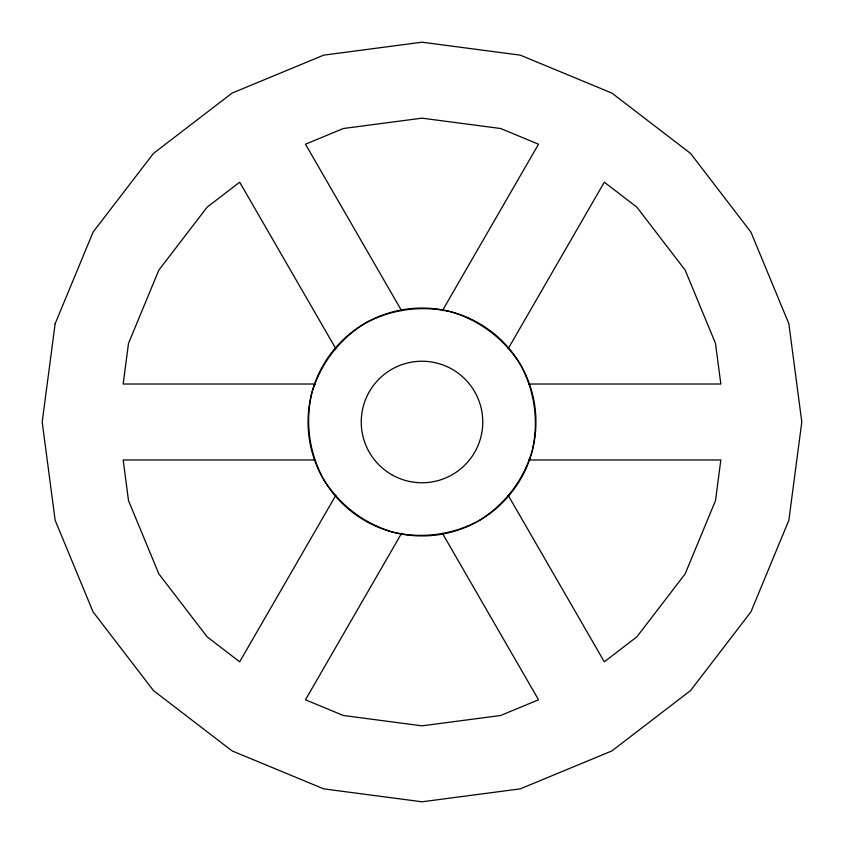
<?xml version="1.0" encoding="UTF-8"?>
<svg xmlns="http://www.w3.org/2000/svg" width="844" height="844" viewBox="0 0 844 844"><rect width="100%" height="100%" fill="white"/><g stroke="black" fill="none" stroke-linecap="round" stroke-linejoin="round"><path stroke-width="1.27" d="M335.838 495.28L239.685 661.812L207.149 636.851L158.862 573.92L128.51 500.64L123.161 459.98L315.456 459.98M442.383 310.74L538.525 144.208L500.64 128.51L422 118.16L343.36 128.51L305.475 144.208L401.617 310.74M401.617 533.26L305.475 699.792L343.36 715.49L422 725.84L500.64 715.49L538.525 699.792L442.383 533.26M508.162 348.72L604.315 182.188L636.851 207.149L685.138 270.08L715.49 343.36L720.839 384.02L528.544 384.02M315.456 384.02L123.161 384.02L128.51 343.36L158.862 270.08L207.149 207.149L239.685 182.188L335.838 348.72M528.544 459.98L720.839 459.98L715.49 500.64L685.138 573.92L636.851 636.851L604.315 661.812L508.162 495.28M55.145 323.706L42.2 422L55.145 520.294L93.083 611.9L153.439 690.561L232.1 750.917L323.706 788.855L422 801.8L520.294 788.855L611.9 750.917L690.561 690.561L750.917 611.9L788.855 520.294L801.8 422L788.855 323.706L750.917 232.1L690.561 153.439L611.9 93.083L520.294 55.145L422 42.2L323.706 55.145L232.1 93.083L153.439 153.439L93.083 232.1L55.145 323.706M311.942 392.513C305 421.768 309.052 452.5 323.326 478.97C339.109 504.564 363.701 523.438 392.513 532.058C421.768 538.999 452.5 534.948 478.97 520.674C504.564 504.891 523.438 480.299 532.058 451.487C538.999 422.232 534.948 391.5 520.674 365.03C504.891 339.436 480.299 320.562 451.487 311.942C422.232 305 391.5 309.052 365.03 323.326C339.436 339.109 320.562 363.701 311.942 392.513M391.616 474.623A60.768 60.768 0 0 0 482.768 422A60.768 60.768 0 0 0 391.616 369.377A60.768 60.768 0 0 0 391.616 474.623M365.03 520.674A113.94 113.94 0 0 0 535.94 422A113.94 113.94 0 0 0 365.03 323.326A113.94 113.94 0 0 0 365.03 520.674"/></g></svg>
